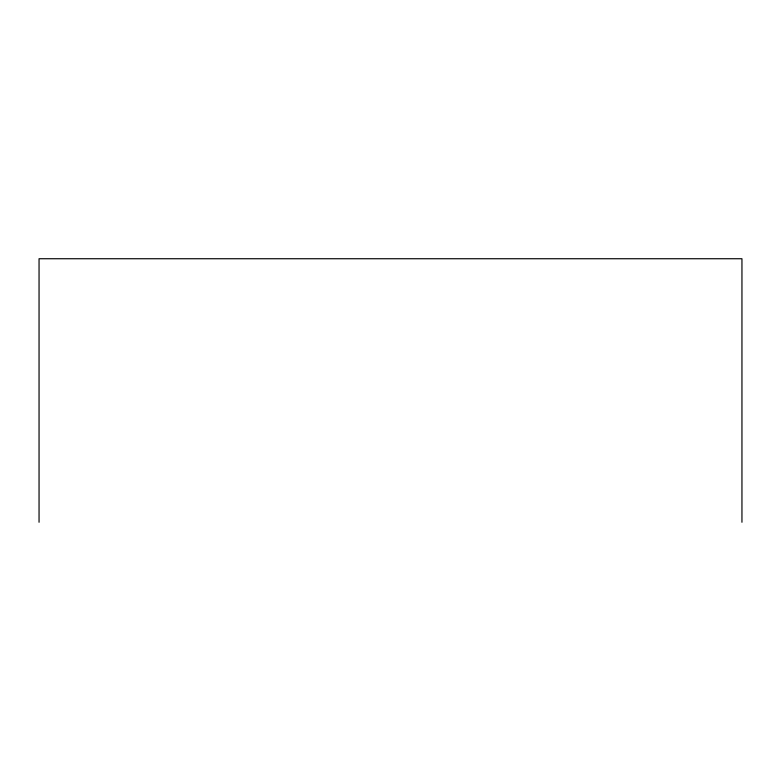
<?xml version="1.0" encoding="UTF-8"?>
<svg xmlns="http://www.w3.org/2000/svg" width="781" height="781" viewBox="0 0 781 781"><rect width="100%" height="100%" fill="white"/><g stroke="black" fill="none" stroke-linecap="round" stroke-linejoin="round"><path stroke-width="1.17" d="M741.95 522.264L741.95 258.736L39.05 258.736L39.05 522.264"/></g></svg>
